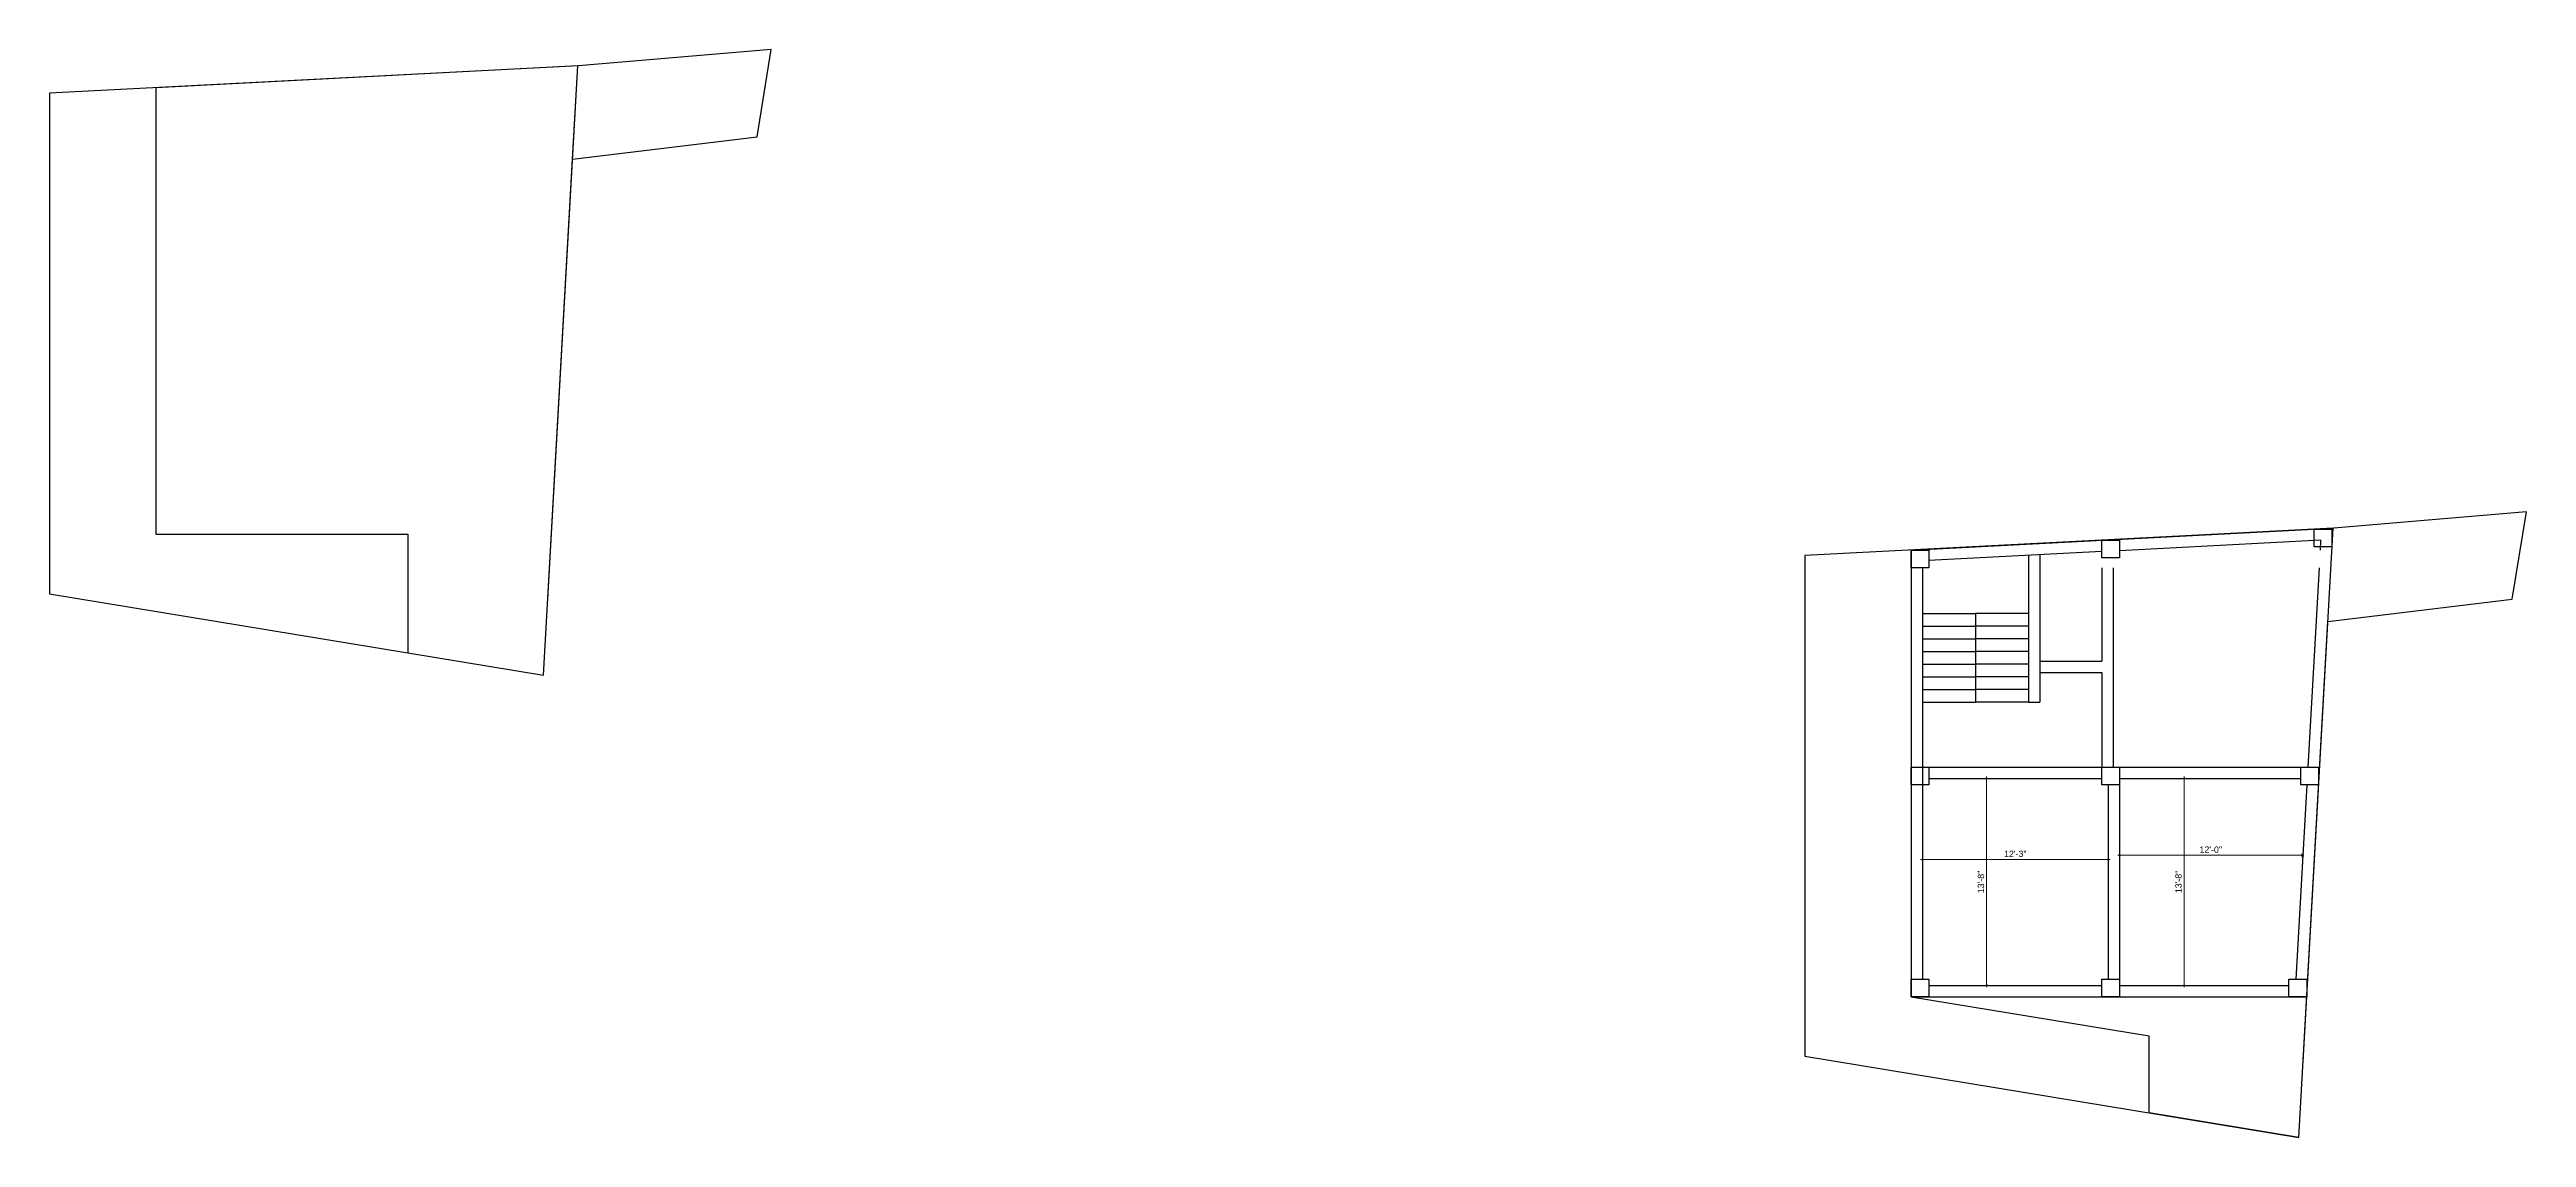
# Model space of a CAD drawing. Header units: inches. Extents: x 21707 to 1971361, y -855114 to -7342.
# Drawn here: x 31127 to 33087, y -15961 to -15100 of the extents above; entities that cross this region are included whole.
import ezdxf

# ---------------------------------------------------------------- set-up
doc = ezdxf.new("R2010")
doc.units = ezdxf.units.IN
doc.header["$LTSCALE"] = 0.5
doc.header["$MEASUREMENT"] = 0
doc.header["$PDMODE"] = 66
doc.layers.add('hatch', color=9, linetype='Continuous', lineweight=0)
doc.layers.add('Toilet', color=7, linetype='Continuous', lineweight=25)
doc.styles.get("Standard").update_dxf_attribs({"font": 'arial.ttf'})
doc.dimstyles.new('S8', dxfattribs={"dimtxt": 5, "dimasz": 1, "dimexe": 6, "dimexo": 18, "dimgap": 1.9375, "dimtad": 1, "dimdec": 0, "dimzin": 3, "dimdsep": 46, "dimlunit": 4, "dimtxsty": 'Standard', "dimblk": 'dot 2', "dimcen": 12, "dimse1": 1, "dimse2": 1, "dimclrd": 1, "dimclre": 1, "dimclrt": 256, "dimadec": 0, "dimazin": 0, "dimtfac": 0.75, "dimtdec": 0, "dimtix": 1, "dimtmove": 1, "dimatfit": 3, "dimldrblk": 'DOT', "dimfxl": 1, "dimtolj": 1, "dimtzin": 0, "dimlwd": 9, "dimlwe": 9, "dimarcsym": 0})

# ---------------------------------------------------------------- blocks, each defined once
blk = doc.blocks.new('dot1')
at = {"layer": 'hatch'}
h = blk.add_hatch(color=256, dxfattribs=at)
edge = h.paths.add_edge_path()
edge.add_arc((0, 0), 1, 0, 360)
for p, q in [((3, 0), (-3, 0)), ((0, 3), (0, -3))]:
    blk.add_line(p, q, dxfattribs=at)
blk.add_circle((0, 0), 1, dxfattribs=at)
blk = doc.blocks.new('dot 2')
at = {"layer": 'hatch', "xscale": 0.5, "yscale": 0.5, "zscale": 0.5}
blk.add_blockref('dot1', (0, 0), dxfattribs=at)
blk = doc.blocks.new('*D944')
at = {"layer": 'Defpoints', "color": 0, "transparency": 16777216}
for p in [(32764.8, -15738), (32764.8, -15759.1), (32909.1, -15755.7)]:
    blk.add_point(p, dxfattribs=at)
at = {"layer": 'Toilet', "color": 1, "lineweight": 9, "transparency": 16777216}
blk.add_line((32908.1, -15738), (32765.8, -15738), dxfattribs=at)
at = {"layer": 'Toilet', "color": 1, "lineweight": 9, "transparency": 16777216, "rotation": 180}
blk.add_blockref('dot 2', (32764.8, -15738), dxfattribs=at)
at = {"layer": 'Toilet', "color": 1, "lineweight": 9, "transparency": 16777216}
blk.add_blockref('dot 2', (32909.1, -15738), dxfattribs=at)
at = {"layer": 'Toilet', "transparency": 16777216, "insert": (32836.9, -15733.6), "char_height": 5, "attachment_point": 5}
blk.add_mtext('\\A1;12\'-0"', dxfattribs=at)
blk = doc.blocks.new('_Dot')
at = {"color": 0, "linetype": 'ByBlock', "lineweight": -2}
blk.add_line((-0.5, 0), (-1, 0), dxfattribs=at)
at = {"color": 0, "linetype": 'ByBlock', "const_width": 0.5}
blk.add_lwpolyline([(-0.25, 0, 1), (0.25, 0, 1)], format="xyb", close=True, dxfattribs=at)
blk = doc.blocks.new('*D945')
at = {"layer": 'Defpoints', "color": 0, "transparency": 16777216}
for p in [(32608.8, -15741.4), (32608.8, -15759.1), (32755.8, -15759.1)]:
    blk.add_point(p, dxfattribs=at)
at = {"layer": 'Toilet', "color": 1, "lineweight": 9, "transparency": 16777216}
blk.add_line((32754.8, -15741.4), (32609.8, -15741.4), dxfattribs=at)
at = {"layer": 'Toilet', "color": 1, "lineweight": 9, "transparency": 16777216, "rotation": 180}
blk.add_blockref('dot 2', (32608.8, -15741.4), dxfattribs=at)
at = {"layer": 'Toilet', "color": 1, "lineweight": 9, "transparency": 16777216}
blk.add_blockref('dot 2', (32755.8, -15741.4), dxfattribs=at)
at = {"layer": 'Toilet', "transparency": 16777216, "insert": (32682.3, -15736.9), "char_height": 5, "attachment_point": 5}
blk.add_mtext('\\A1;12\'-3"', dxfattribs=at)
blk = doc.blocks.new('*D947')
at = {"layer": 'Defpoints', "color": 0, "transparency": 16777216}
for p in [(32815.9, -15677.3), (32831.8, -15677.3), (32831.8, -15841)]:
    blk.add_point(p, dxfattribs=at)
at = {"layer": 'Toilet', "color": 1, "lineweight": 9, "transparency": 16777216}
blk.add_line((32815.9, -15840), (32815.9, -15678.3), dxfattribs=at)
for p, rotation in [((32815.9, -15677.3), 90), ((32815.9, -15841), 270)]:
    blk.add_blockref('dot 2', p, dxfattribs=dict(at, rotation=rotation))
at = {"layer": 'Toilet', "transparency": 16777216, "insert": (32811.4, -15759.1), "char_height": 5, "attachment_point": 5, "rotation": 90}
blk.add_mtext('\\A1;13\'-8"', dxfattribs=at)

msp = doc.modelspace()

# ---------------------------------------------------------------- linework, layer by layer
at = {"layer": 'Toilet'}
for p, q in [((32599.8, -15496.5), (32933.7, -15479.2)), ((32909.9, -15901.1), (32933.7, -15479.2)), ((31211.2, -15484), (31410.7, -15484)), ((31410.7, -15484), (31410.7, -15577.8)), ((32599.8, -15496.5), (32599.8, -15682.3)), ((32750.8, -15497.7), (32613.8, -15504.8)), ((32924.1, -15488.7), (32764.8, -15497)), ((32923.7, -15496.5), (32924.1, -15488.7)), ((32608.8, -15510.5), (32608.8, -15836)), ((32608.8, -15510.5), (32608.8, -15836)), ((32692.8, -15500.7), (32692.8, -15616.8)), ((32701.8, -15500.3), (32701.8, -15616.8)), ((32701.8, -15500.3), (32701.8, -15584.3)), ((32750.8, -15510.5), (32750.8, -15584.3)), ((32759.8, -15510.5), (32759.8, -15668.3)), ((32914, -15668.3), (32922.9, -15510.5)), ((32608.8, -15546.8), (32650.8, -15546.8)), ((32608.8, -15546.8), (32650.8, -15546.8)), ((32608.8, -15556.8), (32650.8, -15556.8)), ((32608.8, -15556.8), (32650.8, -15556.8)), ((32650.8, -15546.8), (32650.8, -15616.8)), ((32692.8, -15546.8), (32650.8, -15546.8)), ((32692.8, -15546.8), (32650.8, -15546.8)), ((32692.8, -15556.8), (32650.8, -15556.8)), ((32692.8, -15556.8), (32650.8, -15556.8)), ((32608.8, -15566.8), (32650.8, -15566.8)), ((32608.8, -15566.8), (32650.8, -15566.8)), ((32608.8, -15576.8), (32650.8, -15576.8)), ((32608.8, -15576.8), (32650.8, -15576.8)), ((32692.8, -15566.8), (32650.8, -15566.8)), ((32692.8, -15566.8), (32650.8, -15566.8)), ((32692.8, -15576.8), (32650.8, -15576.8)), ((32692.8, -15576.8), (32650.8, -15576.8)), ((32608.8, -15586.8), (32650.8, -15586.8)), ((32608.8, -15586.8), (32650.8, -15586.8)), ((32608.8, -15596.8), (32650.8, -15596.8)), ((32608.8, -15596.8), (32650.8, -15596.8)), ((32692.8, -15586.8), (32650.8, -15586.8)), ((32692.8, -15586.8), (32650.8, -15586.8)), ((32692.8, -15596.8), (32650.8, -15596.8)), ((32692.8, -15596.8), (32650.8, -15596.8)), ((32701.8, -15584.3), (32750.8, -15584.3)), ((32701.8, -15593.3), (32750.8, -15593.3)), ((32750.8, -15593.3), (32750.8, -15668.3)), ((32608.8, -15606.8), (32650.8, -15606.8)), ((32608.8, -15606.8), (32650.8, -15606.8)), ((32692.8, -15606.8), (32650.8, -15606.8)), ((32692.8, -15606.8), (32650.8, -15606.8)), ((32608.8, -15616.8), (32650.8, -15616.8)), ((32608.8, -15616.8), (32650.8, -15616.8)), ((32692.8, -15616.8), (32650.8, -15616.8)), ((32692.8, -15616.8), (32650.8, -15616.8)), ((32692.8, -15616.8), (32701.8, -15616.8)), ((32613.8, -15668.3), (32750.8, -15668.3)), ((32764.8, -15668.3), (32908.2, -15668.3)), ((32613.8, -15677.3), (32750.8, -15677.3)), ((32755.8, -15682.3), (32755.8, -15836)), ((32764.8, -15677.3), (32908.2, -15677.3)), ((32764.8, -15682.3), (32764.8, -15836)), ((32904.5, -15836), (32913.2, -15682.3)), ((32599.8, -15850), (32788.1, -15881)), ((32599.8, -15850), (32912.8, -15850)), ((32613.8, -15841), (32750.8, -15841)), ((32764.8, -15841), (32898.8, -15841)), ((32788.1, -15941.8), (32788.1, -15881)), ((32906.5, -15961.4), (32788.1, -15941.8))]:
    msp.add_line(p, q, dxfattribs=at)
for points in [[(31541, -15187.1), (31686.9, -15169.4), (31698.1, -15100.3), (31545.7, -15113.2), (31127.2, -15135), (31127.2, -15531), (31517.9, -15595.4)], [(31541, -15187.1), (31545.1, -15113.3), (31211.2, -15130.6), (31211.2, -15484), (31410.7, -15484), (31410.7, -15577.8), (31517.9, -15595.4)], [(32929.5, -15553), (33075.4, -15535.3), (33086.7, -15466.3), (32934.2, -15479.2), (32515.8, -15500.9), (32515.8, -15896.9), (32906.5, -15961.4)], [(32599.8, -15496.5), (32613.8, -15496.5), (32613.8, -15510.5), (32599.8, -15510.5)], [(32750.8, -15488.7), (32764.8, -15488.7), (32764.8, -15502.7), (32750.8, -15502.7)], [(32918.8, -15480), (32932.8, -15480), (32932.8, -15494), (32918.8, -15494)], [(32599.8, -15668.3), (32613.8, -15668.3), (32613.8, -15682.3), (32599.8, -15682.3)], [(32750.8, -15668.3), (32764.8, -15668.3), (32764.8, -15682.3), (32750.8, -15682.3)], [(32908.2, -15668.3), (32922.2, -15668.3), (32922.2, -15682.3), (32908.2, -15682.3)], [(32599.8, -15836), (32613.8, -15836), (32613.8, -15850), (32599.8, -15850)], [(32750.8, -15836), (32764.8, -15836), (32764.8, -15850), (32750.8, -15850)], [(32898.8, -15836), (32912.8, -15836), (32912.8, -15850), (32898.8, -15850)]]:
    msp.add_lwpolyline(points, close=True, dxfattribs=at)
for points in [[(31521.3, -15535.2), (31545.1, -15113.3), (31211.2, -15130.6)], [(31211.2, -15130.6), (31211.2, -15484)], [(32909.9, -15901.1), (32933.7, -15479.2), (32599.8, -15496.5)], [(32599.8, -15496.5), (32599.8, -15850), (32788.1, -15881)]]:
    msp.add_lwpolyline(points, dxfattribs=at)

# ---------------------------------------------------------------- dimensions: what is measured, and where the dimension line sits
msp.add_linear_dim(base=(32659.6, -15677.3), p1=(32682.3, -15841), p2=(32682.3, -15677.3), angle=90, dimstyle='S8', override={"dimfxl": 2, "dimfxlon": 1, "dimarcsym": 1}, dxfattribs=at).render()
dim = msp.add_linear_dim(base=(32815.9, -15677.3), p1=(32831.8, -15841), p2=(32831.8, -15677.3), angle=90, dimstyle='S8', override={"dimfxl": 2, "dimfxlon": 1, "dimarcsym": 1}, dxfattribs=at)
dim.commit()
dim.dimension.update_dxf_attribs({"geometry": '*D947', "text_midpoint": (32811.4, -15759.1)})
for base, p1, p2, picture, middle in [((32608.8, -15741.4), (32755.8, -15759.1), (32608.8, -15759.1), '*D945', (32682.3, -15736.9)), ((32764.8, -15738), (32909.1, -15755.7), (32764.8, -15759.1), '*D944', (32836.9, -15733.6))]:
    dim = msp.add_linear_dim(base=base, p1=p1, p2=p2, dimstyle='S8', override={"dimfxl": 2, "dimfxlon": 1, "dimarcsym": 1}, dxfattribs=at)
    dim.commit()
    dim.dimension.update_dxf_attribs({"geometry": picture, "text_midpoint": middle})

doc.saveas('drawing.dxf')
